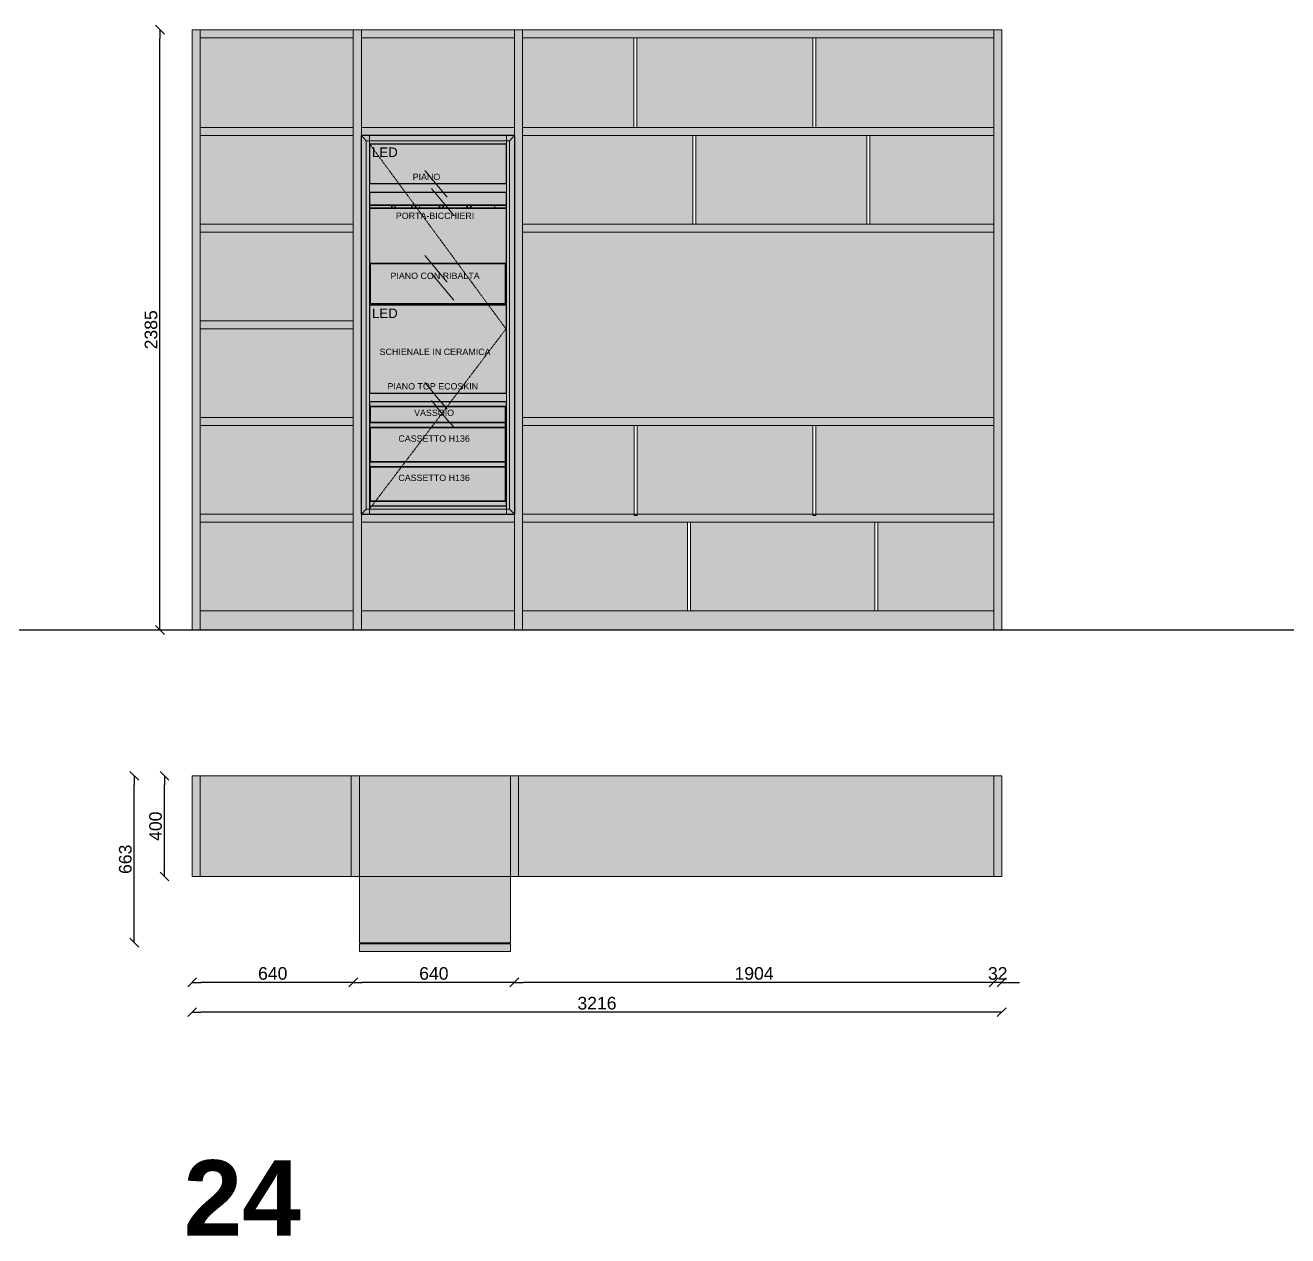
# Model space of a CAD drawing. Header units: inches. Extents: x -2150 to 187520, y -61540 to -22885.
# Drawn here: x 169271 to 174286, y -41504 to -36694 of the extents above; entities that cross this region are included whole.
import ezdxf

# ---------------------------------------------------------------- set-up
doc = ezdxf.new("R2010")
doc.units = ezdxf.units.IN
doc.header["$MEASUREMENT"] = 0
doc.set_wipeout_variables(frame=1)
doc.linetypes.add('ISO-02 Linea a tratti', pattern=[3.81, 3.048, -0.762])
for name, color, linetype, lineweight in [('0_Hatch', 7, 'Continuous', 5), ('Linee arredi', 3, 'Continuous', 20), ('Nessuna', 7, 'Continuous', 5), ('Nessuna_Hatch', 7, 'Continuous', 5), ('一般_Hatch', 7, 'Continuous', 5)]:
    doc.layers.add(name, color=color, linetype=linetype, lineweight=lineweight)
doc.layers.add('Quote', color=5, linetype='Continuous')
doc.styles.add('Arial', font='Arial.ttf')
doc.styles.add('Arial (bold)', font='Arial Bold.ttf')
doc.styles.add('Helvetica', font='Helvetica.ttf')
doc.dimstyles.new('M&C_quote arredo', dxfattribs={"dimtxt": 50, "dimasz": 35.34668, "dimexe": 0, "dimexo": 0, "dimgap": 10, "dimtad": 1, "dimdec": 0, "dimtxsty": 'Arial', "dimblk": 'VW_SLASH', "dimcen": 0, "dimse1": 1, "dimse2": 1, "dimazin": 0, "dimtfac": 1, "dimtdec": 0, "dimtix": 1, "dimtmove": 0, "dimatfit": 0, "dimldrblk": 'VW_SLASH', "dimfxl": 0, "dimfxlon": 1, "dimfrac": 2, "dimtolj": 1, "dimarcsym": 0})

# ---------------------------------------------------------------- blocks, each defined once
blk = doc.blocks.new('VW_SLASH')
at = {"color": 0, "linetype": 'ByBlock', "lineweight": -2, "transparency": 16777216}
blk.add_line((0, 0), (-1, 0), dxfattribs=at)
at = {"color": 0, "linetype": 'Continuous', "lineweight": -2, "transparency": 16777216, "flags": 128}
blk.add_lwpolyline([(0.5, 0.5), (-0.5, -0.5)], dxfattribs=at)
blk = doc.blocks.new('*D560')
at = {"layer": 'Defpoints', "color": 0, "transparency": 16777216}
for p in [(169823.9, -39676.7), (170576.9, -39676.7), (170576.9, -40076.7)]:
    blk.add_point(p, dxfattribs=at)
at = {"layer": 'Quote', "color": 0, "lineweight": -2, "transparency": 16777216}
blk.add_line((169823.9, -40041.4), (169823.9, -39712.1), dxfattribs=at)
at = {"layer": 'Quote', "color": 0, "lineweight": -2, "transparency": 16777216, "xscale": 35.3466796875, "yscale": 35.3466796875, "zscale": 35.3466796875}
for p, rotation in [((169823.9, -39676.7), 90), ((169823.9, -40076.7), 270)]:
    blk.add_blockref('VW_SLASH', p, dxfattribs=dict(at, rotation=rotation))
at = {"layer": 'Quote', "color": 0, "transparency": 16777216, "insert": (169788.4, -39876.7), "char_height": 50, "attachment_point": 5, "rotation": 90, "style": 'Arial'}
blk.add_mtext('\\A1;400', dxfattribs=at)
blk = doc.blocks.new('*D561')
at = {"layer": 'Defpoints', "color": 0, "transparency": 16777216}
for p in [(169703.9, -39676.7), (171197.9, -39676.7), (170597.9, -40339.7)]:
    blk.add_point(p, dxfattribs=at)
at = {"layer": 'Quote', "color": 0, "lineweight": -2, "transparency": 16777216}
blk.add_line((169703.9, -40304.4), (169703.9, -39712.1), dxfattribs=at)
at = {"layer": 'Quote', "color": 0, "lineweight": -2, "transparency": 16777216, "xscale": 35.3466796875, "yscale": 35.3466796875, "zscale": 35.3466796875}
for p, rotation in [((169703.9, -39676.7), 90), ((169703.9, -40339.7), 270)]:
    blk.add_blockref('VW_SLASH', p, dxfattribs=dict(at, rotation=rotation))
at = {"layer": 'Quote', "color": 0, "transparency": 16777216, "insert": (169668.4, -40008.2), "char_height": 50, "attachment_point": 5, "rotation": 90, "style": 'Arial'}
blk.add_mtext('\\A1;663', dxfattribs=at)
blk = doc.blocks.new('Simbolo-2')
at = {"layer": 'Nessuna', "color": 7, "linetype": 'Continuous', "lineweight": 5, "transparency": 33554687, "flags": 128}
blk.add_lwpolyline([(-47.9232, 5.9904), (47.9232, 5.9904), (47.9232, -5.9904), (-47.9232, -5.9904)], close=True, dxfattribs=at)
blk = doc.blocks.new('Gruppo-184')
at = {"layer": 'Linee arredi', "linetype": 'Continuous', "lineweight": 0, "transparency": 33554687}
h = blk.add_hatch(color=252, dxfattribs=at)
h.paths.add_polyline_path([(-440, -21916), (-440, -23420), (-1048, -23420), (-1048, -21916)])
h.paths.add_polyline_path([(-1028.4, -23400), (-459.6, -23400), (-459.6, -21936), (-1028.4, -21936)], flags=16)
at = {"layer": 'Nessuna_Hatch', "linetype": 'Continuous', "lineweight": 5, "transparency": 33554628}
h = blk.add_hatch(color=256, dxfattribs=at)
h.set_gradient(color1=(255, 225, 196), color2=(255, 200, 145), name='CYLINDER')
h.paths.add_polyline_path([(-1028.4, -21936), (-459.6, -21936), (-459.6, -23400), (-1028.4, -23400)])
at = {"layer": 'Linee arredi', "linetype": 'Continuous', "lineweight": 5}
for p, q in [((-1048, -21916), (-1028.4, -21936)), ((-459.6, -21936), (-440, -21916)), ((-795.8, -22054.2), (-706.7, -22160.1)), ((-769.8, -22126), (-680.8, -22231.9)), ((-795.8, -22392.1), (-706.7, -22498)), ((-769.8, -22463.9), (-680.8, -22569.8)), ((-795.8, -22897.2), (-706.7, -23003.1)), ((-769.8, -22969.1), (-680.8, -23075)), ((-1028.4, -23400), (-1048, -23420)), ((-459.6, -23400), (-440, -23420))]:
    blk.add_line(p, q, dxfattribs=at)
at = {"layer": 'Linee arredi', "linetype": 'Continuous', "lineweight": 5, "transparency": 33554687, "flags": 128}
for points in [[(-440, -21916), (-440, -23420), (-1048, -23420), (-1048, -21916)], [(-1028.4, -23400), (-459.6, -23400), (-459.6, -21936), (-1028.4, -21936)], [(-1028.4, -21936), (-459.6, -21936), (-459.6, -23400), (-1028.4, -23400)]]:
    blk.add_lwpolyline(points, close=True, dxfattribs=at)
at = {"layer": 'Linee arredi', "linetype": 'Continuous', "lineweight": 5, "flags": 128}
for points in [[(-440, -21916), (-440, -23420), (-1048, -23420), (-1048, -21916)], [(-1028.4, -21936), (-459.6, -21936), (-459.6, -23400), (-1028.4, -23400)]]:
    blk.add_lwpolyline(points, close=True, dxfattribs=at)
blk = doc.blocks.new('Gruppo-185')
at = {"layer": '一般_Hatch', "linetype": 'Continuous', "lineweight": 5, "transparency": 33554687}
h = blk.add_hatch(color=256, dxfattribs=at)
h.set_gradient(color1=(255, 225, 196), color2=(255, 200, 145), rotation=270, name='CYLINDER')
h.paths.add_polyline_path([(-1016.1, -21948), (-473.4, -21948), (-473.4, -22068.2), (-1016.1, -22068.2)])
h = blk.add_hatch(color=256, dxfattribs=at)
h.set_gradient(color1=(255, 225, 196), color2=(255, 200, 145), rotation=270, name='CYLINDER')
h.paths.add_polyline_path([(-1016.1, -22588.2), (-473.4, -22588.2), (-473.4, -22708.4), (-1016.1, -22708.4)])
at = {"color": 7, "linetype": 'Continuous', "lineweight": 35}
for p, q in [((-1048, -21916), (-1048, -23420)), ((-1048, -21916), (-1016.1, -21916)), ((-471.9, -21916), (-1016.1, -21916)), ((-471.9, -21948), (-471.9, -21916)), ((-471.9, -21916), (-440, -21916)), ((-440, -21916), (-440, -23420)), ((-1016.1, -21948), (-471.9, -21948)), ((-471.9, -22108), (-1016.1, -22108)), ((-471.9, -22140), (-1016.1, -22140)), ((-471.9, -22192), (-1016.1, -22192)), ((-471.9, -22204), (-1016.1, -22204)), ((-927.2, -22204), (-927.2, -22192)), ((-913.2, -22204), (-913.2, -22192)), ((-847.3, -22204), (-847.3, -22192)), ((-833.4, -22204), (-833.4, -22192)), ((-737.5, -22204), (-737.5, -22192)), ((-723.5, -22204), (-723.5, -22192)), ((-627.7, -22204), (-627.7, -22192)), ((-613.7, -22204), (-613.7, -22192)), ((-471.9, -22588), (-1016.1, -22588)), ((-471.9, -22940), (-1016.1, -22940)), ((-440, -22972), (-440, -23388)), ((-1048, -23420), (-1016.1, -23420)), ((-1016.1, -23420), (-471.9, -23420)), ((-471.9, -23420), (-440, -23420))]:
    blk.add_line(p, q, dxfattribs=at)
at = {"color": 7, "linetype": 'ISO-02 Linea a tratti', "lineweight": 35, "flags": 128}
blk.add_lwpolyline([(-471.9, -22556), (-474.9, -22556), (-1013.1, -22556), (-1016.1, -22556)], dxfattribs=at)
at = {"layer": 'Nessuna', "color": 7, "transparency": 33554687}
for p in [(-975.1, -22198), (-865.3, -22198), (-785.4, -22198), (-675.6, -22198), (-565.8, -22198)]:
    blk.add_blockref('Simbolo-2', p, dxfattribs=at)
at = {"color": 7, "transparency": 33554687, "char_height": 25.218, "attachment_point": 2, "line_spacing_factor": 0.834288, "style": 'Helvetica'}
for s, insert in [('PORTA-BICCHIERI', (-755.2, -22221.8)), ('SCHIENALE IN CERAMICA', (-755.2, -22762.6))]:
    blk.add_mtext(s, dxfattribs=dict(at, insert=insert))
at = {"color": 255, "linetype": 'Continuous', "lineweight": 5, "transparency": 33554687}
blk.add_wipeout([(-1013.1, -22992), (-474.9, -22992), (-474.9, -23056), (-1013.1, -23056)], dxfattribs=at).dxf.layer = 'Nessuna_Hatch'
at = {"color": 7, "linetype": 'Continuous', "lineweight": 35}
for p, q in [((-471.9, -22972), (-1016.1, -22972)), ((-474.9, -22992), (-1013.1, -22992))]:
    blk.add_line(p, q, dxfattribs=at)
at = {"layer": 'Nessuna', "color": 7, "linetype": 'Continuous', "lineweight": 5, "transparency": 33554687, "flags": 128}
blk.add_lwpolyline([(-1013.1, -22992), (-474.9, -22992), (-474.9, -23056), (-1013.1, -23056)], close=True, dxfattribs=at)
at = {"color": 7, "transparency": 33554687, "insert": (-759, -23004.6), "char_height": 25.22, "attachment_point": 2, "line_spacing_factor": 0.834288, "style": 'Helvetica'}
blk.add_mtext('VASSOIO', dxfattribs=at)
at = {"color": 255, "linetype": 'Continuous', "lineweight": 5, "transparency": 33554687}
blk.add_wipeout([(-1013.1, -23076), (-474.9, -23076), (-474.9, -23212), (-1013.1, -23212)], dxfattribs=at).dxf.layer = 'Nessuna_Hatch'
at = {"color": 7, "linetype": 'Continuous', "lineweight": 35}
for p, q in [((-1013.1, -23056), (-1013.1, -22992)), ((-474.9, -23056), (-474.9, -22992)), ((-471.9, -23056), (-1016.1, -23056)), ((-1013.1, -23056), (-474.9, -23056)), ((-1013.1, -23088), (-1016.1, -23088)), ((-474.9, -23076), (-1013.1, -23076)), ((-471.9, -23088), (-474.9, -23088))]:
    blk.add_line(p, q, dxfattribs=at)
at = {"layer": 'Nessuna', "color": 7, "linetype": 'Continuous', "lineweight": 5, "transparency": 33554687, "flags": 128}
blk.add_lwpolyline([(-1013.1, -23076), (-474.9, -23076), (-474.9, -23212), (-1013.1, -23212)], close=True, dxfattribs=at)
at = {"color": 7, "transparency": 33554687, "insert": (-759, -23107.1), "char_height": 25.218, "attachment_point": 2, "line_spacing_factor": 0.834288, "style": 'Helvetica'}
blk.add_mtext('CASSETTO H136', dxfattribs=at)
at = {"color": 255, "linetype": 'Continuous', "lineweight": 5, "transparency": 33554687}
blk.add_wipeout([(-1013.1, -23232), (-474.9, -23232), (-474.9, -23368), (-1013.1, -23368)], dxfattribs=at).dxf.layer = 'Nessuna_Hatch'
at = {"color": 7, "linetype": 'Continuous', "lineweight": 35}
for p, q in [((-1016.1, -23420), (-1016.1, -21916)), ((-471.9, -23420), (-471.9, -21916)), ((-474.9, -22992), (-474.9, -23368)), ((-471.9, -22972), (-471.9, -23388)), ((-1013.1, -23212), (-1013.1, -23076)), ((-474.9, -23076), (-474.9, -23212)), ((-474.9, -23212), (-1013.1, -23212)), ((-1013.1, -23368), (-1013.1, -23232)), ((-474.9, -23232), (-1013.1, -23232)), ((-474.9, -23232), (-474.9, -23368)), ((-474.9, -23368), (-1013.1, -23368)), ((-1016.1, -23388), (-471.9, -23388))]:
    blk.add_line(p, q, dxfattribs=at)
at = {"layer": 'Nessuna', "color": 7, "linetype": 'Continuous', "lineweight": 5, "transparency": 33554687, "flags": 128}
blk.add_lwpolyline([(-1013.1, -23232), (-474.9, -23232), (-474.9, -23368), (-1013.1, -23368)], close=True, dxfattribs=at)
at = {"color": 7, "transparency": 33554687, "insert": (-759, -23263.1), "char_height": 25.218, "attachment_point": 2, "line_spacing_factor": 0.834288, "style": 'Helvetica'}
blk.add_mtext('CASSETTO H136', dxfattribs=at)
at = {"color": 255, "linetype": 'Continuous', "lineweight": 5, "transparency": 33554687}
blk.add_wipeout([(-1016.1, -22556), (-471.9, -22556), (-471.9, -22588), (-1016.1, -22588)], dxfattribs=at).dxf.layer = 'Nessuna_Hatch'
at = {"layer": 'Nessuna', "color": 7, "linetype": 'Continuous', "lineweight": 5, "transparency": 33554687, "flags": 128}
blk.add_lwpolyline([(-1016.1, -22556), (-471.9, -22556), (-471.9, -22588), (-1016.1, -22588)], close=True, dxfattribs=at)
at = {"color": 255, "linetype": 'Continuous', "lineweight": 35}
blk.add_wipeout([(-474.9, -22424.5), (-474.9, -22584.5), (-1013.1, -22584.5), (-1013.1, -22424.5)], dxfattribs=at).dxf.layer = '0_Hatch'
at = {"color": 7, "linetype": 'Continuous', "lineweight": 35, "flags": 128}
blk.add_lwpolyline([(-474.9, -22424.5), (-474.9, -22584.5), (-1013.1, -22584.5), (-1013.1, -22424.5)], close=True, dxfattribs=at)
at = {"color": 7, "transparency": 33554687, "insert": (-755.2, -22460.5), "char_height": 25.218, "attachment_point": 2, "line_spacing_factor": 0.834288, "style": 'Helvetica'}
blk.add_mtext('PIANO CON RIBALTA', dxfattribs=at)
at = {"color": 255, "linetype": 'Continuous', "lineweight": 5, "transparency": 33554687}
for points in [[(-1048, -21916), (-1016.1, -21916), (-1016.1, -23420), (-1048, -23420)], [(-471.9, -21916), (-440, -21916), (-440, -23420), (-471.9, -23420)]]:
    blk.add_wipeout(points, dxfattribs=at).dxf.layer = 'Nessuna_Hatch'
at = {"layer": 'Nessuna', "color": 7, "linetype": 'Continuous', "lineweight": 5, "transparency": 33554687, "flags": 128}
for points in [[(-1048, -21916), (-1016.1, -21916), (-1016.1, -23420), (-1048, -23420)], [(-471.9, -21916), (-440, -21916), (-440, -23420), (-471.9, -23420)]]:
    blk.add_lwpolyline(points, close=True, dxfattribs=at)
at = {"color": 7, "transparency": 33554687, "insert": (-1006.1, -22603), "char_height": 37.83, "attachment_point": 1, "line_spacing_factor": 0.834288, "style": 'Helvetica'}
blk.add_mtext('LED', dxfattribs=at)
at = {"color": 255, "linetype": 'Continuous', "lineweight": 5, "transparency": 33554687}
for points in [[(-1016.1, -21916), (-471.9, -21916), (-471.9, -21948), (-1016.1, -21948)], [(-1016.1, -22108), (-471.9, -22108), (-471.9, -22140), (-1016.1, -22140)], [(-1016.1, -22940), (-471.9, -22940), (-471.9, -22972), (-1016.1, -22972)], [(-1016.1, -23388), (-471.9, -23388), (-471.9, -23420), (-1016.1, -23420)]]:
    blk.add_wipeout(points, dxfattribs=at).dxf.layer = 'Nessuna_Hatch'
at = {"layer": 'Nessuna', "color": 7, "linetype": 'Continuous', "lineweight": 5, "transparency": 33554687, "flags": 128}
for points in [[(-1016.1, -21916), (-471.9, -21916), (-471.9, -21948), (-1016.1, -21948)], [(-1016.1, -22108), (-471.9, -22108), (-471.9, -22140), (-1016.1, -22140)], [(-1016.1, -22940), (-471.9, -22940), (-471.9, -22972), (-1016.1, -22972)], [(-1016.1, -23388), (-471.9, -23388), (-471.9, -23420), (-1016.1, -23420)]]:
    blk.add_lwpolyline(points, close=True, dxfattribs=at)
at = {"layer": 'Nessuna', "color": 7, "transparency": 33554687}
blk.add_blockref('Gruppo-184', (0, 0), dxfattribs=at)
at = {"color": 7, "transparency": 33554687, "line_spacing_factor": 0.834288, "style": 'Helvetica'}
for s, insert, char_height, attachment_point in [('LED', (-1006.1, -21963), 37.83, 1), ('PIANO', (-789.4, -22067.3), 25.22, 2), ('PIANO TOP ECOSKIN', (-764.2, -22899.5), 25.218, 2)]:
    blk.add_mtext(s, dxfattribs=dict(at, insert=insert, char_height=char_height, attachment_point=attachment_point))
blk = doc.blocks.new('*D562')
at = {"layer": 'Defpoints', "color": 0, "transparency": 16777216}
for p in [(169805.9, -36711.7), (169933.9, -36711.7), (169933.9, -39096.7)]:
    blk.add_point(p, dxfattribs=at)
at = {"layer": 'Quote', "color": 0, "lineweight": -2, "transparency": 16777216}
blk.add_line((169805.9, -39061.4), (169805.9, -36747.1), dxfattribs=at)
at = {"layer": 'Quote', "color": 0, "lineweight": -2, "transparency": 16777216, "xscale": 35.3466796875, "yscale": 35.3466796875, "zscale": 35.3466796875}
for p, rotation in [((169805.9, -36711.7), 90), ((169805.9, -39096.7), 270)]:
    blk.add_blockref('VW_SLASH', p, dxfattribs=dict(at, rotation=rotation))
at = {"layer": 'Quote', "color": 0, "transparency": 16777216, "insert": (169770.4, -37904.2), "char_height": 50, "attachment_point": 5, "rotation": 90, "style": 'Arial'}
blk.add_mtext('\\A1;2385', dxfattribs=at)
blk = doc.blocks.new('*D563')
at = {"layer": 'Defpoints', "color": 0, "transparency": 16777216}
for p in [(173117.9, -40230.7), (171213.9, -40306.7), (171213.9, -40497.5)]:
    blk.add_point(p, dxfattribs=at)
at = {"layer": 'Quote', "color": 0, "lineweight": -2, "transparency": 16777216}
blk.add_line((173082.6, -40497.5), (171249.3, -40497.5), dxfattribs=at)
at = {"layer": 'Quote', "color": 0, "lineweight": -2, "transparency": 16777216, "xscale": 35.3466796875, "yscale": 35.3466796875, "zscale": 35.3466796875, "rotation": 180}
blk.add_blockref('VW_SLASH', (171213.9, -40497.5), dxfattribs=at)
at = {"layer": 'Quote', "color": 0, "lineweight": -2, "transparency": 16777216, "xscale": 35.3466796875, "yscale": 35.3466796875, "zscale": 35.3466796875}
blk.add_blockref('VW_SLASH', (173117.9, -40497.5), dxfattribs=at)
at = {"layer": 'Quote', "color": 0, "transparency": 16777216, "insert": (172165.9, -40462), "char_height": 50, "attachment_point": 5, "style": 'Arial'}
blk.add_mtext('\\A1;1904', dxfattribs=at)
blk = doc.blocks.new('*D564')
at = {"layer": 'Defpoints', "color": 0, "transparency": 16777216}
for p in [(173117.9, -40230.7), (173149.9, -40306.7), (173117.9, -40497.5)]:
    blk.add_point(p, dxfattribs=at)
at = {"layer": 'Quote', "color": 0, "lineweight": -2, "transparency": 16777216}
for p, q in [((173082.6, -40497.5), (173047.2, -40497.5)), ((173149.9, -40497.5), (173117.9, -40497.5)), ((173185.3, -40497.5), (173220.6, -40497.5))]:
    blk.add_line(p, q, dxfattribs=at)
at = {"layer": 'Quote', "color": 0, "lineweight": -2, "transparency": 16777216, "xscale": 35.3466796875, "yscale": 35.3466796875, "zscale": 35.3466796875}
blk.add_blockref('VW_SLASH', (173117.9, -40497.5), dxfattribs=at)
at = {"layer": 'Quote', "color": 0, "lineweight": -2, "transparency": 16777216, "xscale": 35.3466796875, "yscale": 35.3466796875, "zscale": 35.3466796875, "rotation": 180}
blk.add_blockref('VW_SLASH', (173149.9, -40497.5), dxfattribs=at)
at = {"layer": 'Quote', "color": 0, "transparency": 16777216, "insert": (173133.9, -40462), "char_height": 50, "attachment_point": 5, "style": 'Arial'}
blk.add_mtext('\\A1;32', dxfattribs=at)
blk = doc.blocks.new('*D565')
at = {"layer": 'Defpoints', "color": 0, "transparency": 16777216}
for p in [(169933.9, -40306.7), (173149.9, -40306.7), (169933.9, -40615.8)]:
    blk.add_point(p, dxfattribs=at)
at = {"layer": 'Quote', "color": 0, "lineweight": -2, "transparency": 16777216}
blk.add_line((173114.6, -40615.8), (169969.3, -40615.8), dxfattribs=at)
at = {"layer": 'Quote', "color": 0, "lineweight": -2, "transparency": 16777216, "xscale": 35.3466796875, "yscale": 35.3466796875, "zscale": 35.3466796875, "rotation": 180}
blk.add_blockref('VW_SLASH', (169933.9, -40615.8), dxfattribs=at)
at = {"layer": 'Quote', "color": 0, "lineweight": -2, "transparency": 16777216, "xscale": 35.3466796875, "yscale": 35.3466796875, "zscale": 35.3466796875}
blk.add_blockref('VW_SLASH', (173149.9, -40615.8), dxfattribs=at)
at = {"layer": 'Quote', "color": 0, "transparency": 16777216, "insert": (171541.9, -40580.2), "char_height": 50, "attachment_point": 5, "style": 'Arial'}
blk.add_mtext('\\A1;3216', dxfattribs=at)
blk = doc.blocks.new('*D566')
at = {"layer": 'Defpoints', "color": 0, "transparency": 16777216}
for p in [(169933.9, -40076.7), (170573.9, -40306.7), (169933.9, -40497.5)]:
    blk.add_point(p, dxfattribs=at)
at = {"layer": 'Quote', "color": 0, "lineweight": -2, "transparency": 16777216}
blk.add_line((170538.6, -40497.5), (169969.3, -40497.5), dxfattribs=at)
at = {"layer": 'Quote', "color": 0, "lineweight": -2, "transparency": 16777216, "xscale": 35.3466796875, "yscale": 35.3466796875, "zscale": 35.3466796875, "rotation": 180}
blk.add_blockref('VW_SLASH', (169933.9, -40497.5), dxfattribs=at)
at = {"layer": 'Quote', "color": 0, "lineweight": -2, "transparency": 16777216, "xscale": 35.3466796875, "yscale": 35.3466796875, "zscale": 35.3466796875}
blk.add_blockref('VW_SLASH', (170573.9, -40497.5), dxfattribs=at)
at = {"layer": 'Quote', "color": 0, "transparency": 16777216, "insert": (170253.9, -40462), "char_height": 50, "attachment_point": 5, "style": 'Arial'}
blk.add_mtext('\\A1;640', dxfattribs=at)
blk = doc.blocks.new('*D567')
at = {"layer": 'Defpoints', "color": 0, "transparency": 16777216}
for p in [(171213.9, -40077.8), (170573.9, -40306.7), (170573.9, -40497.5)]:
    blk.add_point(p, dxfattribs=at)
at = {"layer": 'Quote', "color": 0, "lineweight": -2, "transparency": 16777216}
blk.add_line((171178.6, -40497.5), (170609.3, -40497.5), dxfattribs=at)
at = {"layer": 'Quote', "color": 0, "lineweight": -2, "transparency": 16777216, "xscale": 35.3466796875, "yscale": 35.3466796875, "zscale": 35.3466796875, "rotation": 180}
blk.add_blockref('VW_SLASH', (170573.9, -40497.5), dxfattribs=at)
at = {"layer": 'Quote', "color": 0, "lineweight": -2, "transparency": 16777216, "xscale": 35.3466796875, "yscale": 35.3466796875, "zscale": 35.3466796875}
blk.add_blockref('VW_SLASH', (171213.9, -40497.5), dxfattribs=at)
at = {"layer": 'Quote', "color": 0, "transparency": 16777216, "insert": (170893.9, -40462), "char_height": 50, "attachment_point": 5, "style": 'Arial'}
blk.add_mtext('\\A1;640', dxfattribs=at)

msp = doc.modelspace()

# ---------------------------------------------------------------- hatches: boundary and pattern name
at = {"layer": 'Linee arredi'}
h = msp.add_hatch(color=7, dxfattribs=at)
h.dxf.hatch_style = 1
h.paths.add_polyline_path([(169965.9, -36711.7), (170573.9, -36711.7), (170573.9, -36743.7), (169965.9, -36743.7)])
h.paths.add_polyline_path([(169965.9, -37100.7), (170573.9, -37100.7), (170573.9, -37132.7), (169965.9, -37132.7)])
h.paths.add_polyline_path([(169965.9, -37484.7), (170573.9, -37484.7), (170573.9, -37516.7), (169965.9, -37516.7)])
h.paths.add_polyline_path([(169965.9, -37868.7), (170573.9, -37868.7), (170573.9, -37900.7), (169965.9, -37900.7)])
h.paths.add_polyline_path([(169965.9, -38252.7), (170573.9, -38252.7), (170573.9, -38284.7), (169965.9, -38284.7)])
h.paths.add_polyline_path([(169965.9, -38636.7), (170573.9, -38636.7), (170573.9, -38668.7), (169965.9, -38668.7)])
h.paths.add_polyline_path([(169933.9, -36711.7), (169965.9, -36711.7), (169965.9, -39096.7), (169933.9, -39096.7)])
h.paths.add_polyline_path([(170605.9, -36711.7), (171213.9, -36711.7), (171213.9, -36743.7), (170605.9, -36743.7)])
h.paths.add_polyline_path([(170573.9, -36711.7), (170605.9, -36711.7), (170605.9, -39096.7), (170573.9, -39096.7)])
h.paths.add_polyline_path([(171245.9, -36711.7), (173117.9, -36711.7), (173117.9, -36743.7), (171245.9, -36743.7)])
h.paths.add_polyline_path([(171213.9, -36711.7), (171245.9, -36711.7), (171245.9, -39096.7), (171213.9, -39096.7)])
h.paths.add_polyline_path([(170605.9, -37100.7), (171213.9, -37100.7), (171213.9, -37132.7), (170605.9, -37132.7)])
h.paths.add_polyline_path([(171245.9, -37100.7), (173117.9, -37100.7), (173117.9, -37132.7), (171245.9, -37132.7)])
h.paths.add_polyline_path([(171245.9, -37484.7), (173117.9, -37484.7), (173117.9, -37516.7), (171245.9, -37516.7)])
h.paths.add_polyline_path([(171245.9, -38252.7), (173117.9, -38252.7), (173117.9, -38284.7), (171245.9, -38284.7)])
h.paths.add_polyline_path([(171245.9, -38636.7), (173117.9, -38636.7), (173117.9, -38668.7), (171245.9, -38668.7)])
h.paths.add_polyline_path([(171245.9, -39096.7), (171245.9, -39020.7), (173117.9, -39020.7), (173117.9, -39096.7)])
h.paths.add_polyline_path([(170605.9, -39096.7), (170605.9, -39020.7), (171213.9, -39020.7), (171213.9, -39096.7)])
h.paths.add_polyline_path([(169965.9, -39096.7), (169965.9, -39020.7), (170573.9, -39020.7), (170573.9, -39096.7)])
h.paths.add_polyline_path([(170605.9, -38636.7), (171213.9, -38636.7), (171213.9, -38668.7), (170605.9, -38668.7)])
h.paths.add_polyline_path([(173117.9, -36711.7), (173149.9, -36711.7), (173149.9, -39096.7), (173117.9, -39096.7)])
h = msp.add_hatch(color=254, dxfattribs=at)
h.dxf.hatch_style = 1
h.paths.add_polyline_path([(169965.9, -36743.7), (169965.9, -37100.7), (170573.9, -37100.7), (170573.9, -36743.7)])
h.paths.add_polyline_path([(169965.9, -37132.7), (169965.9, -37484.7), (170573.9, -37484.7), (170573.9, -37132.7)])
h.paths.add_polyline_path([(169965.9, -37516.7), (169965.9, -37868.7), (170573.9, -37868.7), (170573.9, -37516.7)])
h.paths.add_polyline_path([(170573.9, -38252.7), (170573.9, -37900.7), (169965.9, -37900.7), (169965.9, -38252.7)])
h.paths.add_polyline_path([(169965.9, -38284.7), (169965.9, -38636.7), (170573.9, -38636.7), (170573.9, -38284.7)])
h.paths.add_polyline_path([(169965.9, -38668.7), (169965.9, -39020.7), (170573.9, -39020.7), (170573.9, -38668.7)])
h = msp.add_hatch(color=254, dxfattribs=at)
h.dxf.hatch_style = 1
h.paths.add_polyline_path([(171213.9, -39020.7), (171213.9, -38668.7), (170605.9, -38668.7), (170605.9, -39020.7)])
h.paths.add_polyline_path([(171213.9, -37100.7), (171213.9, -36743.7), (170605.9, -36743.7), (170605.9, -37100.7)])
h = msp.add_hatch(color=254, dxfattribs=at)
h.dxf.hatch_style = 1
h.paths.add_polyline_path([(171688.8, -36743.7), (171245.9, -36743.7), (171245.9, -37100.7), (171688.8, -37100.7)])
h.paths.add_polyline_path([(172398.8, -36743.7), (171700.8, -36743.7), (171700.8, -37100.7), (172398.8, -37100.7)])
h.paths.add_polyline_path([(173117.9, -36743.7), (172410.8, -36743.7), (172410.8, -37100.7), (173117.9, -37100.7)])
h.paths.add_polyline_path([(171900.9, -38668.7), (171245.9, -38668.7), (171245.9, -39020.7), (171900.9, -39020.7)])
h.paths.add_polyline_path([(172645.9, -38668.7), (171912.9, -38668.7), (171912.9, -39020.7), (172645.9, -39020.7)])
h.paths.add_polyline_path([(173117.9, -38668.7), (172657.9, -38668.7), (172657.9, -39020.7), (173117.9, -39020.7)])
h = msp.add_hatch(color=253, dxfattribs=at)
h.dxf.hatch_style = 1
h.paths.add_polyline_path([(171922.8, -37484.7), (171922.8, -37132.7), (171245.9, -37132.7), (171245.9, -37484.7)])
h.paths.add_polyline_path([(172613.8, -37484.7), (172613.8, -37132.7), (171934.8, -37132.7), (171934.8, -37484.7)])
h.paths.add_polyline_path([(173117.9, -37484.7), (173117.9, -37132.7), (172625.8, -37132.7), (172625.8, -37484.7)])
h.paths.add_polyline_path([(171245.9, -37516.7), (171245.9, -38252.7), (173117.9, -38252.7), (173117.9, -37516.7)])
h.paths.add_polyline_path([(172411, -38284.7), (172411, -38636.7), (173117.9, -38636.7), (173117.9, -38284.7)])
h.paths.add_polyline_path([(171701, -38284.7), (171701, -38636.7), (172399, -38636.7), (172399, -38284.7)])
h.paths.add_polyline_path([(171245.9, -38284.7), (171245.9, -38636.7), (171689, -38636.7), (171689, -38284.7)])
h = msp.add_hatch(color=7, dxfattribs=at)
h.dxf.hatch_style = 1
h.paths.add_polyline_path([(169965.9, -39676.7), (169933.9, -39676.7), (169933.9, -40076.7), (169965.9, -40076.7)])
h.paths.add_polyline_path([(170565.9, -39676.7), (169965.9, -39676.7), (169965.9, -40076.7), (170565.9, -40076.7)])
h.paths.add_polyline_path([(170597.9, -39676.7), (170565.9, -39676.7), (170565.9, -40076.7), (170597.9, -40076.7)])
h.paths.add_polyline_path([(171197.9, -39676.7), (170597.9, -39676.7), (170597.9, -40076.7), (171197.9, -40076.7)])
h.paths.add_polyline_path([(171229.9, -39676.7), (171197.9, -39676.7), (171197.9, -40076.7), (171229.9, -40076.7)])
h.paths.add_polyline_path([(173117.9, -39676.7), (171229.9, -39676.7), (171229.9, -40076.7), (173117.9, -40076.7)])
h.paths.add_polyline_path([(173149.9, -39676.7), (173117.9, -39676.7), (173117.9, -40076.7), (173149.9, -40076.7)])
h = msp.add_hatch(color=252, dxfattribs=at)
h.dxf.hatch_style = 1
h.paths.add_polyline_path([(170597.9, -40076.7), (170597.9, -40339.7), (171197.9, -40339.7), (171197.9, -40076.7)])
h.paths.add_polyline_path([(170597.9, -40374.7), (171197.9, -40374.7), (171197.9, -40344.7), (170597.9, -40344.7)])

# ---------------------------------------------------------------- linework, layer by layer
msp.add_line((108413.6, -39096.7), (187520.4, -39096.7))
at = {"layer": 'Linee arredi', "linetype": 'Continuous', "lineweight": 5, "transparency": 33554687, "flags": 128}
for points in [[(169933.9, -36711.7), (169965.9, -36711.7), (169965.9, -39096.7), (169933.9, -39096.7)], [(169965.9, -36711.7), (170573.9, -36711.7), (170573.9, -36743.7), (169965.9, -36743.7)], [(170573.9, -36711.7), (170605.9, -36711.7), (170605.9, -39096.7), (170573.9, -39096.7)], [(170605.9, -36711.7), (171213.9, -36711.7), (171213.9, -36743.7), (170605.9, -36743.7)], [(171213.9, -36711.7), (171245.9, -36711.7), (171245.9, -39096.7), (171213.9, -39096.7)], [(171245.9, -36711.7), (173117.9, -36711.7), (173117.9, -36743.7), (171245.9, -36743.7)], [(171700.8, -36743.7), (171688.8, -36743.7), (171688.8, -37100.7), (171700.8, -37100.7)], [(172410.8, -36743.7), (172398.8, -36743.7), (172398.8, -37100.7), (172410.8, -37100.7)], [(173117.9, -36711.7), (173149.9, -36711.7), (173149.9, -39096.7), (173117.9, -39096.7)], [(169965.9, -37100.7), (170573.9, -37100.7), (170573.9, -37132.7), (169965.9, -37132.7)], [(171245.9, -37100.7), (173117.9, -37100.7), (173117.9, -37132.7), (171245.9, -37132.7)], [(171934.8, -37132.7), (171922.8, -37132.7), (171922.8, -37484.7), (171934.8, -37484.7)], [(172625.8, -37132.7), (172613.8, -37132.7), (172613.8, -37484.7), (172625.8, -37484.7)], [(169965.9, -37484.7), (170573.9, -37484.7), (170573.9, -37516.7), (169965.9, -37516.7)], [(171245.9, -37484.7), (173117.9, -37484.7), (173117.9, -37516.7), (171245.9, -37516.7)], [(169965.9, -37868.7), (170573.9, -37868.7), (170573.9, -37900.7), (169965.9, -37900.7)], [(169965.9, -38252.7), (170573.9, -38252.7), (170573.9, -38284.7), (169965.9, -38284.7)], [(171245.9, -38252.7), (173117.9, -38252.7), (173117.9, -38284.7), (171245.9, -38284.7)], [(171701, -38284.7), (171689, -38284.7), (171689, -38641.7), (171701, -38641.7)], [(172411, -38284.7), (172399, -38284.7), (172399, -38641.7), (172411, -38641.7)], [(169965.9, -38636.7), (170573.9, -38636.7), (170573.9, -38668.7), (169965.9, -38668.7)], [(170605.9, -38636.7), (171213.9, -38636.7), (171213.9, -38668.7), (170605.9, -38668.7)], [(171245.9, -38636.7), (173117.9, -38636.7), (173117.9, -38668.7), (171245.9, -38668.7)], [(171912.9, -38668.7), (171900.9, -38668.7), (171900.9, -39020.7), (171912.9, -39020.7)], [(169965.9, -39096.7), (169965.9, -39020.7), (170573.9, -39020.7), (170573.9, -39096.7)], [(170605.9, -39096.7), (170605.9, -39020.7), (171213.9, -39020.7), (171213.9, -39096.7)], [(171245.9, -39096.7), (171245.9, -39020.7), (173117.9, -39020.7), (173117.9, -39096.7)], [(169933.9, -39676.7), (169965.9, -39676.7), (169965.9, -40076.7), (169933.9, -40076.7)], [(169965.9, -39676.7), (170565.9, -39676.7), (170565.9, -40076.7), (169965.9, -40076.7)], [(170565.9, -39676.7), (170597.9, -39676.7), (170597.9, -40076.7), (170565.9, -40076.7)], [(170597.9, -39676.7), (171197.9, -39676.7), (171197.9, -40076.7), (170597.9, -40076.7)], [(171197.9, -39676.7), (171229.9, -39676.7), (171229.9, -40076.7), (171197.9, -40076.7)], [(171229.9, -39676.7), (173117.9, -39676.7), (173117.9, -40076.7), (171229.9, -40076.7)], [(173117.9, -39676.7), (173149.9, -39676.7), (173149.9, -40076.7), (173117.9, -40076.7)], [(171197.9, -40076.7), (170597.9, -40076.7), (170597.9, -40339.7), (171197.9, -40339.7), (171197.9, -40076.7)]]:
    msp.add_lwpolyline(points, close=True, dxfattribs=at)
at = {"layer": 'Linee arredi', "linetype": 'Continuous', "lineweight": 15, "transparency": 33554687, "flags": 128}
for points in [[(172657.9, -38668.7), (172645.9, -38668.7), (172645.9, -39020.7), (172657.9, -39020.7)], [(170597.9, -40344.7), (171197.9, -40344.7), (171197.9, -40374.7), (170597.9, -40374.7)]]:
    msp.add_lwpolyline(points, close=True, dxfattribs=at)

# ---------------------------------------------------------------- texts
at = {"layer": 'Linee arredi', "transparency": 33554687, "insert": (169899.6, -41504), "char_height": 300, "attachment_point": 7, "line_spacing_factor": 1.006858, "style": 'Arial (bold)'}
msp.add_mtext('24', dxfattribs=at)

# ---------------------------------------------------------------- dimensions: what is measured, and where the dimension line sits
at = {"layer": 'Quote', "color": 7}
for base, p1, p2, picture, middle in [((169805.9, -36711.7), (169933.9, -39096.7), (169933.9, -36711.7), '*D562', (169770.4, -37904.2)), ((169703.9, -39676.7), (170597.9, -40339.7), (171197.9, -39676.7), '*D561', (169668.4, -40008.2)), ((169823.9, -39676.7), (170576.9, -40076.7), (170576.9, -39676.7), '*D560', (169788.4, -39876.7))]:
    dim = msp.add_linear_dim(base=base, p1=p1, p2=p2, angle=270, dimstyle='M&C_quote arredo', override={"dimpost": '<>', "dimtmove": 1}, dxfattribs=at)
    dim.commit()
    dim.dimension.update_dxf_attribs({"geometry": picture, "text_midpoint": middle})
for base, p1, p2, picture, middle in [((169933.9, -40497.5), (170573.9, -40306.7), (169933.9, -40076.7), '*D566', (170253.9, -40462)), ((170573.9, -40497.5), (171213.9, -40077.8), (170573.9, -40306.7), '*D567', (170893.9, -40462)), ((171213.9, -40497.5), (173117.9, -40230.7), (171213.9, -40306.7), '*D563', (172165.9, -40462)), ((173117.9, -40497.5), (173149.9, -40306.7), (173117.9, -40230.7), '*D564', (173133.9, -40462)), ((169933.9, -40615.8), (173149.9, -40306.7), (169933.9, -40306.7), '*D565', (171541.9, -40580.2))]:
    dim = msp.add_linear_dim(base=base, p1=p1, p2=p2, dimstyle='M&C_quote arredo', override={"dimpost": '<>', "dimtmove": 1}, dxfattribs=at)
    dim.commit()
    dim.dimension.update_dxf_attribs({"geometry": picture, "text_midpoint": middle})

# ---------------------------------------------------------------- next in the draw order: block references
at = {"layer": 'Linee arredi', "transparency": 33554687}
msp.add_blockref('Gruppo-185', (171653.9, -15216.7), dxfattribs=at)

# ---------------------------------------------------------------- next in the draw order: linework, layer by layer
at = {"layer": 'Linee arredi', "linetype": 'Continuous', "lineweight": 5, "transparency": 33554687, "flags": 128}
msp.add_lwpolyline([(170605.9, -37100.7), (171213.9, -37100.7), (171213.9, -37132.7), (170605.9, -37132.7)], close=True, dxfattribs=at)
at = {"layer": 'Linee arredi', "linetype": 'ISO-02 Linea a tratti', "lineweight": 5, "transparency": 33554687, "flags": 128}
msp.add_lwpolyline([(170637.9, -37164.7), (171180.5, -37900.4), (170637.9, -38617.1)], dxfattribs=at)

doc.saveas('drawing.dxf')
